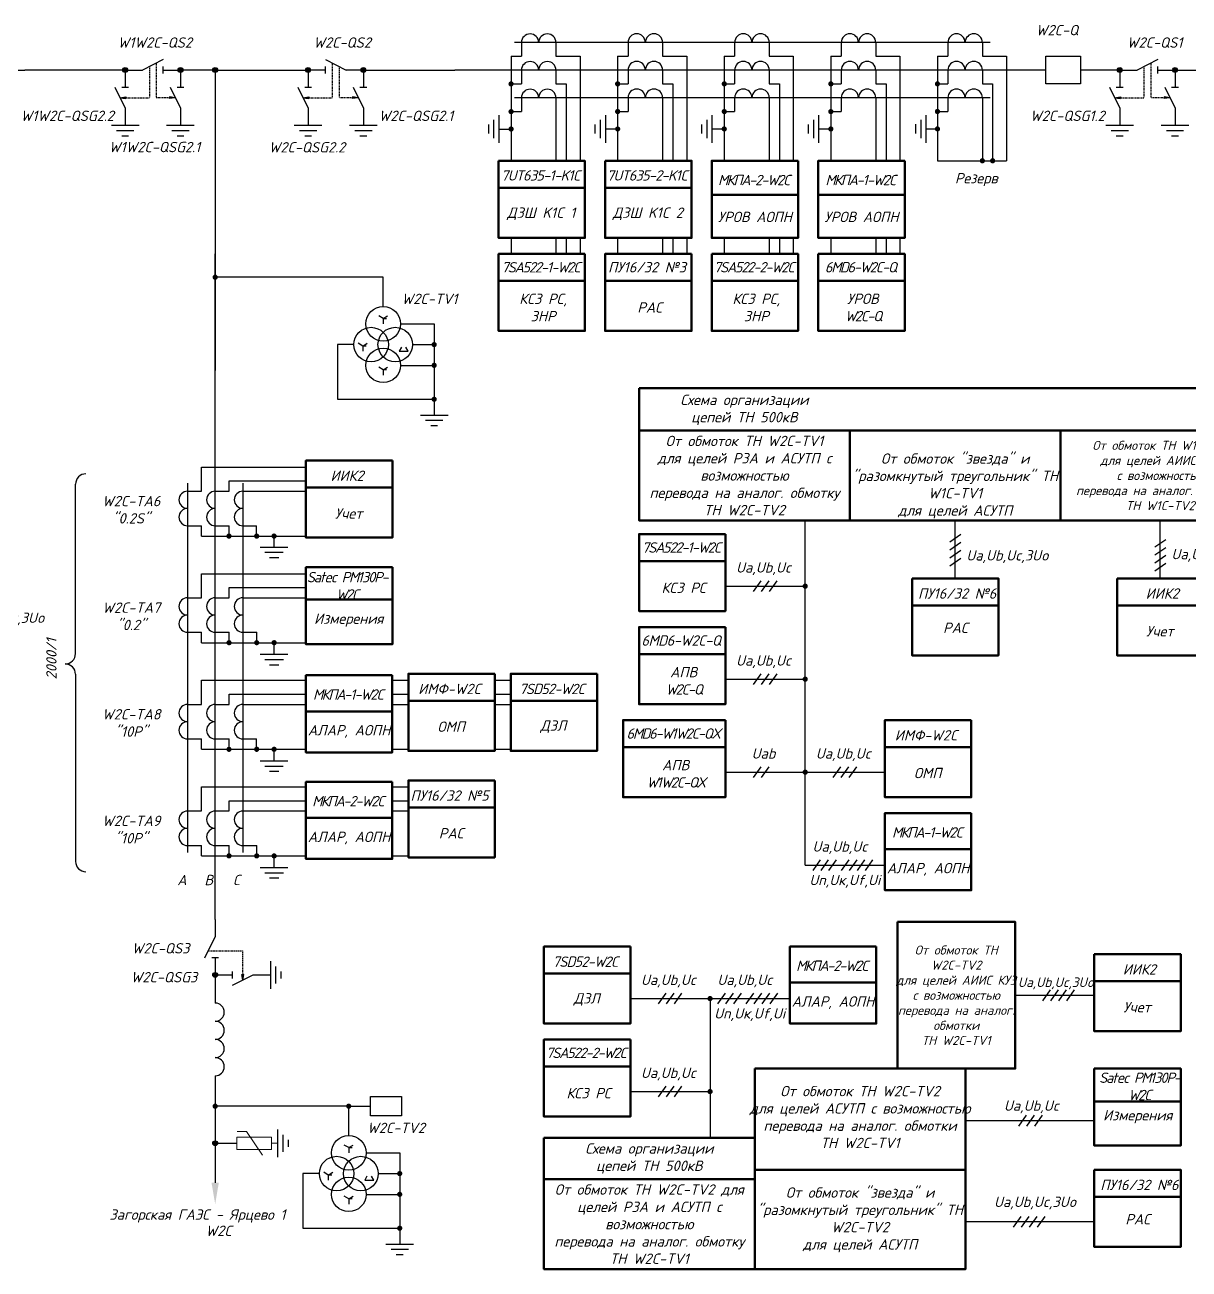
# Model space of a CAD drawing. Header units: millimetres. Extents: x -4534 to -456, y 3875 to 4716.
# Drawn here: x -4136.2 to -3917.2, y 4021 to 4255 of the extents above; entities that cross this region are included whole.
import ezdxf
from ezdxf.enums import TextEntityAlignment as Align

# ---------------------------------------------------------------- set-up
doc = ezdxf.new("R2010")
doc.units = ezdxf.units.MM
doc.linetypes.add('HIDDEN2', pattern=[0.1875, 0.125, -0.0625])
for name, color, linetype in [('Измерения АСУТП', 80, 'Continuous'), ('пусков-компл', 7, 'Continuous'), ('РАС АСУТП', 50, 'Continuous')]:
    doc.layers.add(name, color=color, linetype=linetype)
doc.styles.add('ГОСТ 3.0', font='isocpeur.ttf', dxfattribs={"oblique": 15, "height": 3})

# ---------------------------------------------------------------- blocks, each defined once
blk = doc.blocks.new('*U92')
for p, q in [((0, 0), (5, 0)), ((11, 3), (5, 0)), ((11, -1), (11, 1)), ((11, 0), (16, 0))]:
    blk.add_line(p, q)
blk = doc.blocks.new('Точка')
h = blk.add_hatch(color=256)
edge = h.paths.add_edge_path()
edge.add_arc((0, 0), 0.691, 0, 360)
blk.add_circle((0, 0), 0.691)
blk = doc.blocks.new('*U89')
for p, q in [((0, 0), (5, 0)), ((11, 3), (5, 0)), ((11, -1), (11, 1)), ((11, 0), (16, 0))]:
    blk.add_line(p, q)
blk = doc.blocks.new('*U22')
for p, q in [((0, 0), (5, 0)), ((11, 3), (5, 0)), ((11, -1), (11, 1)), ((11, 0), (16, 0))]:
    blk.add_line(p, q)
blk = doc.blocks.new('A$C7B770A78')
at = {"linetype": 'HIDDEN2'}
for p, q in [((0, 6.5), (0, 0)), ((1.3, 5.85), (1.3, 0))]:
    blk.add_line(p, q, dxfattribs=at)
at = {"xscale": -0.65, "yscale": 0.65, "zscale": 0.65}
blk.add_blockref('*U22', (5.85, 5.2), dxfattribs=at)
blk = doc.blocks.new('*U88')
for p, q in [((0, 0), (5, 0)), ((11, 3), (5, 0)), ((11, -1), (11, 1)), ((11, 0), (16, 0))]:
    blk.add_line(p, q)

msp = doc.modelspace()

# ---------------------------------------------------------------- hatches: boundary and pattern name
for points in [[(-4117.19, 4241.11), (-4117.19, 4241.28), (-4117.19, 4241.45), (-4118.27, 4241.28)], [(-4107.87, 4241.28), (-4108.95, 4241.45), (-4108.95, 4241.28), (-4108.95, 4241.11)], [(-4082.77, 4241.11), (-4082.77, 4241.28), (-4082.77, 4241.45), (-4083.86, 4241.28)], [(-4073.46, 4241.28), (-4074.54, 4241.45), (-4074.54, 4241.28), (-4074.54, 4241.11)], [(-3930.11, 4241.11), (-3930.11, 4241.28), (-3930.11, 4241.45), (-3931.2, 4241.28)], [(-3920.8, 4241.28), (-3921.88, 4241.45), (-3921.88, 4241.28), (-3921.88, 4241.11)], [(-4094.99, 4076.4), (-4095.16, 4076.4), (-4095.33, 4076.4), (-4095.16, 4075.31)]]:
    msp.add_hatch(color=0).paths.add_polyline_path(points)

# ---------------------------------------------------------------- linework, layer by layer
at = {"color": 0, "ltscale": 0.25}
for p, q in [((-3954.59, 4251.67), (-4044.07, 4251.67)), ((-4044.71, 4249.06), (-4042.76, 4249.06)), ((-4044.71, 4249.06), (-4044.71, 4229.4)), ((-4024.66, 4249.07), (-4022.71, 4249.07)), ((-4024.66, 4249.07), (-4024.66, 4229.41)), ((-4004.61, 4249.07), (-4002.66, 4249.07)), ((-4004.61, 4249.07), (-4004.61, 4229.41)), ((-3984.56, 4249.07), (-3982.61, 4249.07)), ((-3984.56, 4249.07), (-3984.56, 4229.41)), ((-3964.51, 4249.07), (-3962.56, 4249.07)), ((-3964.51, 4249.07), (-3964.51, 4229.41)), ((-4044.71, 4243.86), (-4042.76, 4243.86)), ((-4034.33, 4243.86), (-4034.33, 4229.4)), ((-4024.66, 4243.87), (-4022.71, 4243.87)), ((-4014.28, 4243.87), (-4014.28, 4229.41)), ((-4004.61, 4243.87), (-4002.66, 4243.87)), ((-3994.23, 4243.87), (-3994.23, 4229.41)), ((-3984.56, 4243.87), (-3982.61, 4243.87)), ((-3974.18, 4243.87), (-3974.18, 4229.41)), ((-3964.51, 4243.88), (-3962.56, 4243.88)), ((-3954.13, 4243.88), (-3954.13, 4229.41)), ((-3954.59, 4241.27), (-4044.07, 4241.27)), ((-4046.96, 4232.78), (-4046.96, 4237.98)), ((-4044.71, 4238.66), (-4042.76, 4238.66)), ((-4026.91, 4232.79), (-4026.91, 4237.99)), ((-4024.66, 4238.67), (-4022.71, 4238.67)), ((-4006.86, 4232.79), (-4006.86, 4237.99)), ((-4004.61, 4238.67), (-4002.66, 4238.67)), ((-3986.81, 4232.79), (-3986.81, 4237.99)), ((-3984.56, 4238.67), (-3982.61, 4238.67)), ((-3966.62, 4232.8), (-3966.62, 4238)), ((-3964.51, 4238.67), (-3962.56, 4238.67)), ((-4048.91, 4234.52), (-4048.91, 4236.25)), ((-4047.93, 4233.65), (-4047.93, 4237.12)), ((-4028.86, 4234.53), (-4028.86, 4236.26)), ((-4027.88, 4233.66), (-4027.88, 4237.13)), ((-4008.81, 4234.53), (-4008.81, 4236.26)), ((-4007.83, 4233.66), (-4007.83, 4237.13)), ((-3988.76, 4234.53), (-3988.76, 4236.26)), ((-3987.78, 4233.66), (-3987.78, 4237.13)), ((-3968.57, 4234.54), (-3968.57, 4236.27)), ((-3967.59, 4233.67), (-3967.59, 4237.14)), ((-4126.63, 4136.73), (-4126.63, 4168.59)), ((-4105.55, 4168.75), (-4105.55, 4099.31)), ((-4097.76, 4169.2), (-4083.3, 4169.2)), ((-4095.15, 4168.75), (-4095.15, 4099.31)), ((-4102.96, 4158.83), (-4102.96, 4160.78)), ((-4097.76, 4158.83), (-4097.76, 4160.78)), ((-4092.56, 4158.83), (-4092.56, 4160.78)), ((-3922.59, 4150.88), (-3922.59, 4161.76)), ((-4102.96, 4158.83), (-4083.3, 4158.83)), ((-3923.61, 4156.78), (-3921.57, 4158.21)), ((-4086.69, 4156.71), (-4091.89, 4156.71)), ((-3923.61, 4155.28), (-3921.57, 4156.71)), ((-4087.55, 4155.74), (-4091.02, 4155.74)), ((-4088.42, 4154.76), (-4090.15, 4154.76)), ((-3923.61, 4153.78), (-3921.57, 4155.21)), ((-3923.61, 4152.28), (-3921.57, 4153.71)), ((-4097.76, 4149.15), (-4083.29, 4149.15)), ((-4102.95, 4138.78), (-4102.95, 4140.73)), ((-4097.76, 4138.78), (-4097.76, 4140.73)), ((-4092.55, 4138.78), (-4092.55, 4140.73)), ((-4102.95, 4138.78), (-4083.29, 4138.78)), ((-4086.68, 4136.53), (-4091.88, 4136.53)), ((-4087.54, 4135.55), (-4091.01, 4135.55)), ((-4126.63, 4132.83), (-4126.63, 4097.65)), ((-4088.41, 4134.58), (-4090.14, 4134.58)), ((-4097.76, 4129.1), (-4083.3, 4129.1)), ((-4102.96, 4118.73), (-4102.96, 4120.68)), ((-4102.96, 4118.73), (-4083.3, 4118.73)), ((-4097.76, 4118.73), (-4097.76, 4120.68)), ((-4092.56, 4118.73), (-4092.56, 4120.68)), ((-4086.69, 4116.48), (-4091.89, 4116.48)), ((-4087.55, 4115.5), (-4091.02, 4115.5)), ((-4088.42, 4114.53), (-4090.15, 4114.53)), ((-4097.76, 4109.05), (-4083.29, 4109.05)), ((-4102.95, 4098.68), (-4102.95, 4100.63)), ((-4097.76, 4098.68), (-4097.76, 4100.63)), ((-4092.55, 4098.68), (-4092.55, 4100.63)), ((-4102.95, 4098.68), (-4083.29, 4098.68)), ((-4086.68, 4096.43), (-4091.88, 4096.43)), ((-4087.54, 4095.45), (-4091.01, 4095.45)), ((-4088.41, 4094.48), (-4090.14, 4094.48)), ((-3949.89, 4072.47), (-3935.01, 4072.47)), ((-3943.3, 4073.49), (-3944.74, 4071.45)), ((-3941.8, 4073.49), (-3943.24, 4071.45)), ((-3940.3, 4073.49), (-3941.74, 4071.45)), ((-3938.8, 4073.49), (-3940.24, 4071.45))]:
    msp.add_line(p, q, dxfattribs=at)
at = {"color": 0}
for p, q in [((-4042.76, 4251.66), (-4042.76, 4249.06)), ((-4036.26, 4251.66), (-4036.26, 4249.06)), ((-4022.71, 4251.67), (-4022.71, 4249.07)), ((-4016.21, 4251.67), (-4016.21, 4249.07)), ((-4002.66, 4251.67), (-4002.66, 4249.07)), ((-3996.16, 4251.67), (-3996.16, 4249.07)), ((-3982.61, 4251.67), (-3982.61, 4249.07)), ((-3976.11, 4251.67), (-3976.11, 4249.07)), ((-3962.56, 4251.67), (-3962.56, 4249.07)), ((-3956.06, 4251.67), (-3956.06, 4249.07)), ((-4036.26, 4249.06), (-4031.72, 4249.06)), ((-4031.72, 4249.06), (-4031.72, 4229.4)), ((-4016.21, 4249.07), (-4011.67, 4249.07)), ((-4011.67, 4249.07), (-4011.67, 4229.41)), ((-3996.16, 4249.07), (-3991.62, 4249.07)), ((-3991.62, 4249.07), (-3991.62, 4229.41)), ((-3976.11, 4249.07), (-3971.57, 4249.07)), ((-3971.57, 4249.07), (-3971.57, 4229.41)), ((-3956.06, 4249.07), (-3951.52, 4249.07)), ((-3951.52, 4249.07), (-3951.52, 4229.41)), ((-4245.67, 4246.48), (-4136.15, 4246.48)), ((-4117.29, 4246.48), (-4136.15, 4246.48)), ((-4117.29, 4246.48), (-4117.29, 4243.23)), ((-4106.89, 4246.48), (-4106.89, 4243.23)), ((-4100.36, 4246.48), (-4106.89, 4246.48)), ((-4100.36, 4246.48), (-4082.88, 4246.48)), ((-4100.36, 4246.48), (-4100.36, 4189.95)), ((-4082.88, 4246.48), (-4082.88, 4243.23)), ((-4072.48, 4246.48), (-4055.28, 4246.48)), ((-4072.48, 4246.48), (-4072.48, 4243.23)), ((-3944.11, 4246.48), (-4055.28, 4246.48)), ((-4042.76, 4246.46), (-4042.76, 4243.86)), ((-4036.26, 4246.46), (-4036.26, 4243.86)), ((-4022.71, 4246.47), (-4022.71, 4243.87)), ((-4016.21, 4246.47), (-4016.21, 4243.87)), ((-4002.66, 4246.47), (-4002.66, 4243.87)), ((-3996.16, 4246.47), (-3996.16, 4243.87)), ((-3982.61, 4246.47), (-3982.61, 4243.87)), ((-3976.11, 4246.47), (-3976.11, 4243.87)), ((-3962.56, 4246.48), (-3962.56, 4243.88)), ((-3956.06, 4246.48), (-3956.06, 4243.88)), ((-3930.22, 4246.48), (-3937.61, 4246.48)), ((-3930.22, 4246.48), (-3930.22, 4243.23)), ((-3919.82, 4246.48), (-3858.55, 4246.48)), ((-3919.82, 4246.48), (-3919.82, 4243.23)), ((-4119.24, 4243.23), (-4117.29, 4239.33)), ((-4117.94, 4243.23), (-4116.64, 4243.23)), ((-4108.84, 4243.23), (-4106.89, 4239.33)), ((-4107.54, 4243.23), (-4106.24, 4243.23)), ((-4084.83, 4243.23), (-4082.88, 4239.33)), ((-4083.53, 4243.23), (-4082.23, 4243.23)), ((-4074.43, 4243.23), (-4072.48, 4239.33)), ((-4073.13, 4243.23), (-4071.83, 4243.23)), ((-4036.26, 4243.86), (-4034.33, 4243.86)), ((-4016.21, 4243.87), (-4014.28, 4243.87)), ((-3996.16, 4243.87), (-3994.23, 4243.87)), ((-3976.11, 4243.87), (-3974.18, 4243.87)), ((-3956.06, 4243.88), (-3954.13, 4243.88)), ((-3932.17, 4243.23), (-3930.22, 4239.33)), ((-3930.87, 4243.23), (-3929.57, 4243.23)), ((-3921.77, 4243.23), (-3919.82, 4239.33)), ((-3920.47, 4243.23), (-3919.17, 4243.23)), ((-4118.27, 4241.28), (-4117.19, 4241.45)), ((-4118.27, 4241.28), (-4117.19, 4241.11)), ((-4117.19, 4241.45), (-4117.19, 4241.28)), ((-4117.19, 4241.11), (-4117.19, 4241.28)), ((-4107.87, 4241.28), (-4108.95, 4241.45)), ((-4108.95, 4241.45), (-4108.95, 4241.28)), ((-4107.87, 4241.28), (-4108.95, 4241.11)), ((-4108.95, 4241.11), (-4108.95, 4241.28)), ((-4083.86, 4241.28), (-4082.77, 4241.45)), ((-4083.86, 4241.28), (-4082.77, 4241.11)), ((-4082.77, 4241.45), (-4082.77, 4241.28)), ((-4082.77, 4241.11), (-4082.77, 4241.28)), ((-4073.46, 4241.28), (-4074.54, 4241.45)), ((-4074.54, 4241.45), (-4074.54, 4241.28)), ((-4073.46, 4241.28), (-4074.54, 4241.11)), ((-4074.54, 4241.11), (-4074.54, 4241.28)), ((-4042.76, 4241.26), (-4042.76, 4238.66)), ((-4036.26, 4241.26), (-4036.26, 4229.4)), ((-4022.71, 4241.27), (-4022.71, 4238.67)), ((-4016.21, 4241.27), (-4016.21, 4229.41)), ((-4002.66, 4241.27), (-4002.66, 4238.67)), ((-3996.16, 4241.27), (-3996.16, 4229.41)), ((-3982.61, 4241.27), (-3982.61, 4238.67)), ((-3976.11, 4241.27), (-3976.11, 4229.41)), ((-3962.56, 4241.27), (-3962.56, 4238.67)), ((-3956.06, 4241.27), (-3956.06, 4229.41)), ((-3931.2, 4241.28), (-3930.11, 4241.45)), ((-3931.2, 4241.28), (-3930.11, 4241.11)), ((-3930.11, 4241.45), (-3930.11, 4241.28)), ((-3930.11, 4241.11), (-3930.11, 4241.28)), ((-3920.8, 4241.28), (-3921.88, 4241.45)), ((-3921.88, 4241.45), (-3921.88, 4241.28)), ((-3920.8, 4241.28), (-3921.88, 4241.11)), ((-3921.88, 4241.11), (-3921.88, 4241.28)), ((-4117.29, 4239.33), (-4117.29, 4236.08)), ((-4106.89, 4239.33), (-4106.89, 4236.08)), ((-4082.88, 4239.33), (-4082.88, 4236.08)), ((-4072.48, 4239.33), (-4072.48, 4236.08)), ((-3930.22, 4239.33), (-3930.22, 4236.08)), ((-3919.82, 4239.33), (-3919.82, 4236.08)), ((-4046.96, 4235.38), (-4044.71, 4235.38)), ((-4026.91, 4235.39), (-4024.66, 4235.39)), ((-4006.86, 4235.39), (-4004.61, 4235.39)), ((-3986.81, 4235.39), (-3984.56, 4235.39)), ((-3966.62, 4235.4), (-3964.51, 4235.4)), ((-3964.51, 4229.41), (-3951.52, 4229.41)), ((-4044.71, 4214.9), (-4044.71, 4211.9)), ((-4036.26, 4214.9), (-4036.26, 4211.9)), ((-4034.33, 4214.9), (-4034.33, 4211.9)), ((-4031.72, 4214.9), (-4031.72, 4211.9)), ((-4024.66, 4214.91), (-4024.66, 4211.91)), ((-4016.21, 4214.91), (-4016.21, 4211.91)), ((-4014.28, 4214.91), (-4014.28, 4211.91)), ((-4011.67, 4214.91), (-4011.67, 4211.91)), ((-4004.61, 4214.91), (-4004.61, 4211.91)), ((-3996.16, 4214.91), (-3996.16, 4211.91)), ((-3994.23, 4214.91), (-3994.23, 4211.91)), ((-3991.62, 4214.91), (-3991.62, 4211.91)), ((-3984.56, 4214.91), (-3984.56, 4211.91)), ((-3976.11, 4214.91), (-3976.11, 4211.91)), ((-3974.18, 4214.91), (-3974.18, 4211.91)), ((-3971.57, 4214.91), (-3971.57, 4211.91)), ((-4100.36, 4086.69), (-4100.36, 4211.91)), ((-4068.76, 4207.52), (-4100.36, 4207.52)), ((-4068.76, 4201.99), (-4068.76, 4207.52)), ((-4068.76, 4199.72), (-4069.6, 4200.22)), ((-4068.76, 4199.72), (-4067.92, 4200.22)), ((-4068.76, 4199.72), (-4068.76, 4198.74)), ((-4068.76, 4199.72), (-4068.11, 4199.72)), ((-4065.51, 4198.74), (-4059.17, 4198.74)), ((-4059.17, 4198.74), (-4059.17, 4181.6)), ((-4074.29, 4194.84), (-4077.38, 4194.84)), ((-4077.38, 4194.84), (-4077.38, 4184.56)), ((-4072.6, 4194.57), (-4073.45, 4195.08)), ((-4072.6, 4194.57), (-4071.76, 4195.08)), ((-4072.6, 4194.57), (-4072.6, 4193.59)), ((-4071.95, 4194.57), (-4072.6, 4194.57)), ((-4065.34, 4194.33), (-4065.76, 4193.59)), ((-4065.76, 4193.59), (-4064.07, 4193.59)), ((-4064.07, 4193.59), (-4064.5, 4194.33)), ((-4063.24, 4194.84), (-4059.17, 4194.84)), ((-4068.76, 4190.11), (-4069.6, 4190.61)), ((-4068.76, 4190.11), (-4067.92, 4190.61)), ((-4068.76, 4190.11), (-4068.76, 4189.12)), ((-4068.11, 4190.11), (-4068.76, 4190.11)), ((-4065.51, 4190.94), (-4059.17, 4190.94)), ((-4077.38, 4184.56), (-4059.17, 4184.56)), ((-4102.96, 4167.28), (-4102.96, 4171.81)), ((-4102.96, 4171.81), (-4083.3, 4171.81)), ((-4097.76, 4167.28), (-4097.76, 4169.2)), ((-4105.56, 4167.28), (-4102.96, 4167.28)), ((-4100.36, 4167.28), (-4097.76, 4167.28)), ((-4095.16, 4167.28), (-4083.3, 4167.28)), ((-4105.56, 4160.78), (-4102.96, 4160.78)), ((-4100.36, 4160.78), (-4097.76, 4160.78)), ((-4095.16, 4160.78), (-4092.56, 4160.78)), ((-3989.39, 4096.93), (-3989.39, 4161.76)), ((-4089.29, 4156.71), (-4089.29, 4158.83)), ((-4102.95, 4147.23), (-4102.95, 4151.76)), ((-4102.95, 4151.76), (-4083.29, 4151.76)), ((-4097.76, 4147.23), (-4097.76, 4149.15)), ((-4004.39, 4149.41), (-3989.39, 4149.41)), ((-3999.1, 4148.39), (-3997.67, 4150.44)), ((-3997.6, 4148.39), (-3996.17, 4150.44)), ((-3996.1, 4148.39), (-3994.67, 4150.44)), ((-4105.55, 4147.23), (-4102.95, 4147.23)), ((-4100.36, 4147.23), (-4097.76, 4147.23)), ((-4095.15, 4147.23), (-4083.29, 4147.23)), ((-4105.55, 4140.73), (-4102.95, 4140.73)), ((-4100.36, 4140.73), (-4097.76, 4140.73)), ((-4095.15, 4140.73), (-4092.55, 4140.73)), ((-4089.28, 4136.53), (-4089.28, 4138.78)), ((-3999.1, 4130.89), (-3997.67, 4132.94)), ((-3997.6, 4130.89), (-3996.17, 4132.94)), ((-3996.1, 4130.89), (-3994.67, 4132.94)), ((-4102.96, 4127.18), (-4102.96, 4131.71)), ((-4102.96, 4131.71), (-4083.3, 4131.71)), ((-4067.05, 4131.71), (-4064.05, 4131.71)), ((-4047.78, 4131.71), (-4044.78, 4131.71)), ((-4004.39, 4131.92), (-3989.39, 4131.92)), ((-4097.76, 4127.18), (-4097.76, 4129.1)), ((-4067.05, 4129.1), (-4064.05, 4129.1)), ((-4047.78, 4129.1), (-4044.78, 4129.1)), ((-4105.56, 4127.18), (-4102.96, 4127.18)), ((-4100.36, 4127.18), (-4097.76, 4127.18)), ((-4095.16, 4127.18), (-4083.3, 4127.18)), ((-4067.05, 4127.18), (-4064.05, 4127.18)), ((-4047.78, 4127.18), (-4044.78, 4127.18)), ((-4105.56, 4120.68), (-4102.96, 4120.68)), ((-4100.36, 4120.68), (-4097.76, 4120.68)), ((-4095.16, 4120.68), (-4092.56, 4120.68)), ((-4089.29, 4116.48), (-4089.29, 4118.73)), ((-4067.05, 4118.73), (-4064.05, 4118.73)), ((-4047.78, 4118.73), (-4044.78, 4118.73)), ((-4004.39, 4114.43), (-3989.39, 4114.43)), ((-3999.1, 4113.4), (-3997.67, 4115.45)), ((-3997.6, 4113.4), (-3996.17, 4115.45)), ((-3989.39, 4114.43), (-3974.39, 4114.43)), ((-3984.1, 4113.4), (-3982.67, 4115.45)), ((-3982.6, 4113.4), (-3981.17, 4115.45)), ((-3981.1, 4113.4), (-3979.67, 4115.45)), ((-4102.95, 4107.13), (-4102.95, 4111.66)), ((-4102.95, 4111.66), (-4083.29, 4111.66)), ((-4067.05, 4111.66), (-4064.05, 4111.66)), ((-4097.76, 4107.13), (-4097.76, 4109.05)), ((-4067.05, 4109.05), (-4064.05, 4109.05)), ((-4105.55, 4107.13), (-4102.95, 4107.13)), ((-4100.36, 4107.13), (-4097.76, 4107.13)), ((-4095.15, 4107.13), (-4083.29, 4107.13)), ((-4067.05, 4107.13), (-4064.05, 4107.13)), ((-4105.55, 4100.63), (-4102.95, 4100.63)), ((-4100.36, 4100.63), (-4097.76, 4100.63)), ((-4095.15, 4100.63), (-4092.55, 4100.63)), ((-4089.28, 4096.43), (-4089.28, 4098.68)), ((-4067.05, 4098.68), (-4064.05, 4098.68)), ((-3987.91, 4095.91), (-3986.48, 4097.96)), ((-3986.41, 4095.91), (-3984.98, 4097.96)), ((-3984.91, 4095.91), (-3983.48, 4097.96)), ((-3982.57, 4095.91), (-3981.14, 4097.96)), ((-3981.07, 4095.91), (-3979.64, 4097.96)), ((-3979.57, 4095.91), (-3978.14, 4097.96)), ((-3978.07, 4095.91), (-3976.64, 4097.96)), ((-3989.39, 4096.93), (-3974.39, 4096.93)), ((-4097.11, 4075.64), (-4097.11, 4076.94)), ((-4095.16, 4075.31), (-4095.33, 4076.4)), ((-4095.33, 4076.4), (-4095.16, 4076.4)), ((-4095.16, 4075.31), (-4094.99, 4076.4)), ((-4094.99, 4076.4), (-4095.16, 4076.4)), ((-4100.36, 4076.29), (-4097.11, 4076.29)), ((-4100.36, 4076.29), (-4100.36, 4071)), ((-4097.11, 4074.34), (-4093.21, 4076.29)), ((-4093.21, 4076.29), (-4089.96, 4076.29)), ((-4022.27, 4071.85), (-4007.27, 4071.85)), ((-4016.99, 4070.83), (-4015.56, 4072.88)), ((-4015.49, 4070.83), (-4014.06, 4072.88)), ((-4013.99, 4070.83), (-4012.56, 4072.88)), ((-4007.27, 4071.85), (-4007.27, 4045.66)), ((-4007.27, 4071.85), (-3992.27, 4071.85)), ((-4005.8, 4070.83), (-4004.37, 4072.88)), ((-4004.3, 4070.83), (-4002.87, 4072.88)), ((-4002.8, 4070.83), (-4001.37, 4072.88)), ((-4000.46, 4070.83), (-3999.03, 4072.88)), ((-3998.96, 4070.83), (-3997.53, 4072.88)), ((-3997.46, 4070.83), (-3996.03, 4072.88)), ((-3995.96, 4070.83), (-3994.53, 4072.88)), ((-4100.36, 4057.32), (-4100.36, 4051.61)), ((-4016.99, 4053.34), (-4015.56, 4055.38)), ((-4015.49, 4053.34), (-4014.06, 4055.38)), ((-4013.99, 4053.34), (-4012.56, 4055.38)), ((-4022.27, 4054.36), (-4007.27, 4054.36)), ((-4075.24, 4051.61), (-4100.36, 4051.61)), ((-4100.36, 4051.61), (-4100.36, 4037.22)), ((-4075.24, 4046.08), (-4075.24, 4051.61)), ((-4075.24, 4051.61), (-4071.15, 4051.61)), ((-4100.36, 4044.63), (-4096.28, 4044.63)), ((-4075.24, 4043.81), (-4076.08, 4044.31)), ((-4075.24, 4043.81), (-4074.4, 4044.31)), ((-4075.24, 4043.81), (-4075.24, 4042.83)), ((-4075.24, 4043.81), (-4074.59, 4043.81)), ((-4071.99, 4042.83), (-4065.65, 4042.83)), ((-4065.65, 4042.83), (-4065.65, 4025.69)), ((-4080.77, 4038.93), (-4083.86, 4038.93)), ((-4083.86, 4038.93), (-4083.86, 4028.65)), ((-4079.08, 4038.66), (-4079.93, 4039.17)), ((-4079.08, 4038.66), (-4078.24, 4039.17)), ((-4069.72, 4038.93), (-4065.65, 4038.93)), ((-4079.08, 4038.66), (-4079.08, 4037.68)), ((-4078.43, 4038.66), (-4079.08, 4038.66)), ((-4071.82, 4038.42), (-4072.24, 4037.68)), ((-4072.24, 4037.68), (-4070.55, 4037.68)), ((-4070.55, 4037.68), (-4070.98, 4038.42)), ((-4075.24, 4034.2), (-4076.08, 4034.7)), ((-4075.24, 4034.2), (-4074.4, 4034.7)), ((-4075.24, 4034.2), (-4075.24, 4033.21)), ((-4074.59, 4034.2), (-4075.24, 4034.2)), ((-4071.99, 4035.03), (-4065.65, 4035.03)), ((-4083.86, 4028.65), (-4065.65, 4028.65))]:
    msp.add_line(p, q, dxfattribs=at)
at = {"color": 0, "linetype": 'HIDDEN2'}
for p, q in [((-4112.74, 4247.13), (-4112.74, 4241.28)), ((-4111.44, 4247.78), (-4111.44, 4241.28)), ((-3925.67, 4247.13), (-3925.67, 4241.28)), ((-3924.37, 4247.78), (-3924.37, 4241.28)), ((-4117.19, 4241.28), (-4112.74, 4241.28)), ((-4108.95, 4241.28), (-4111.44, 4241.28)), ((-4082.77, 4241.28), (-4078.33, 4241.28)), ((-4074.54, 4241.28), (-4077.03, 4241.28)), ((-3930.11, 4241.28), (-3925.67, 4241.28)), ((-3921.88, 4241.28), (-3924.37, 4241.28)), ((-4101.66, 4080.84), (-4095.16, 4080.84)), ((-4095.16, 4076.4), (-4095.16, 4080.84))]:
    msp.add_line(p, q, dxfattribs=at)
at = {"color": 0, "lineweight": 25, "ltscale": 0.25}
for p, q in [((-4119.89, 4236.08), (-4114.69, 4236.08)), ((-4109.49, 4236.08), (-4104.29, 4236.08)), ((-4085.48, 4236.08), (-4080.28, 4236.08)), ((-4075.08, 4236.08), (-4069.88, 4236.08)), ((-3932.82, 4236.08), (-3927.62, 4236.08)), ((-3922.42, 4236.08), (-3917.22, 4236.08)), ((-4118.92, 4235.11), (-4115.67, 4235.11)), ((-4117.94, 4234.13), (-4116.64, 4234.13)), ((-4108.52, 4235.11), (-4105.27, 4235.11)), ((-4107.54, 4234.13), (-4106.24, 4234.13)), ((-4084.51, 4235.11), (-4081.26, 4235.11)), ((-4083.53, 4234.13), (-4082.23, 4234.13)), ((-4074.11, 4235.11), (-4070.86, 4235.11)), ((-4073.13, 4234.13), (-4071.83, 4234.13)), ((-3931.85, 4235.11), (-3928.6, 4235.11)), ((-3930.87, 4234.13), (-3929.57, 4234.13)), ((-3921.45, 4235.11), (-3918.2, 4235.11)), ((-3920.47, 4234.13), (-3919.17, 4234.13)), ((-4061.77, 4181.6), (-4056.57, 4181.6)), ((-4060.8, 4180.62), (-4057.55, 4180.62)), ((-4059.82, 4179.65), (-4058.52, 4179.65)), ((-4089.96, 4078.89), (-4089.96, 4073.69)), ((-4088.99, 4077.91), (-4088.99, 4074.66)), ((-4088.01, 4076.94), (-4088.01, 4075.64)), ((-4088.61, 4047.23), (-4088.61, 4042.03)), ((-4087.64, 4046.25), (-4087.64, 4043)), ((-4086.66, 4045.28), (-4086.66, 4043.98)), ((-4068.25, 4025.69), (-4063.05, 4025.69)), ((-4067.28, 4024.71), (-4064.03, 4024.71)), ((-4066.3, 4023.74), (-4065, 4023.74))]:
    msp.add_line(p, q, dxfattribs=at)
at = {"color": 0, "lineweight": 18}
for p, q in [((-4094.48, 4046.83), (-4096.25, 4046.83)), ((-4094.48, 4046.83), (-4096.25, 4046.83)), ((-4091.45, 4042.37), (-4094.48, 4046.83)), ((-4089.79, 4045.77), (-4096.28, 4045.77)), ((-4096.28, 4043.49), (-4096.28, 4045.77)), ((-4089.79, 4043.49), (-4089.79, 4045.77)), ((-4089.79, 4044.63), (-4088.61, 4044.63)), ((-4089.79, 4043.49), (-4096.28, 4043.49))]:
    msp.add_line(p, q, dxfattribs=at)
at = {"color": 0, "lineweight": 50}
msp.add_line((-4038.52, 4037.88), (-3998.88, 4037.88), dxfattribs=at)
at = {"color": 0}
for points in [[(-3937.61, 4243.88), (-3944.11, 4243.88), (-3944.11, 4249.08), (-3937.61, 4249.08)], [(-4071.15, 4053.45), (-4065.31, 4053.45), (-4065.31, 4049.78), (-4071.15, 4049.78)]]:
    msp.add_lwpolyline(points, close=True, dxfattribs=at)
at = {"color": 0, "ltscale": 0.25, "const_width": 0.487}
for points in [[(-4044.71, 4244.11, -1), (-4044.71, 4243.62, -1)], [(-4024.66, 4244.12, -1), (-4024.66, 4243.63, -1)], [(-4004.61, 4244.12, -1), (-4004.61, 4243.63, -1)], [(-3984.56, 4244.12, -1), (-3984.56, 4243.63, -1)], [(-3964.51, 4244.12, -1), (-3964.51, 4243.64, -1)], [(-4044.71, 4238.9, -1), (-4044.71, 4238.41, -1)], [(-4024.66, 4238.91, -1), (-4024.66, 4238.42, -1)], [(-4004.61, 4238.91, -1), (-4004.61, 4238.42, -1)], [(-3984.56, 4238.91, -1), (-3984.56, 4238.42, -1)], [(-3964.51, 4238.92, -1), (-3964.51, 4238.43, -1)], [(-4044.71, 4235.63, -1), (-4044.71, 4235.14, -1)], [(-4024.66, 4235.64, -1), (-4024.66, 4235.15, -1)], [(-4004.61, 4235.64, -1), (-4004.61, 4235.15, -1)], [(-3984.56, 4235.64, -1), (-3984.56, 4235.15, -1)], [(-3964.51, 4235.65, -1), (-3964.51, 4235.16, -1)], [(-3956.06, 4229.66, -1), (-3956.06, 4229.17, -1)], [(-3954.13, 4229.66, -1), (-3954.13, 4229.17, -1)], [(-4100.61, 4207.52, -1), (-4100.12, 4207.52, -1)], [(-4059.42, 4194.84, -1), (-4058.93, 4194.84, -1)], [(-4059.42, 4190.94, -1), (-4058.93, 4190.94, -1)], [(-4059.42, 4184.56, -1), (-4058.93, 4184.56, -1)], [(-4098.01, 4158.83, -1), (-4097.52, 4158.83, -1)], [(-4092.8, 4158.83, -1), (-4092.31, 4158.83, -1)], [(-4089.53, 4158.83, -1), (-4089.04, 4158.83, -1)], [(-3989.63, 4149.41, -1), (-3989.14, 4149.41, -1)], [(-4098, 4138.78, -1), (-4097.51, 4138.78, -1)], [(-4092.79, 4138.78, -1), (-4092.31, 4138.78, -1)], [(-4089.52, 4138.78, -1), (-4089.03, 4138.78, -1)], [(-3989.63, 4131.92, -1), (-3989.14, 4131.92, -1)], [(-4098.01, 4118.73, -1), (-4097.52, 4118.73, -1)], [(-4092.8, 4118.73, -1), (-4092.31, 4118.73, -1)], [(-4089.53, 4118.73, -1), (-4089.04, 4118.73, -1)], [(-3989.63, 4114.43, -1), (-3989.14, 4114.43, -1)], [(-4098, 4098.68, -1), (-4097.51, 4098.68, -1)], [(-4092.79, 4098.68, -1), (-4092.31, 4098.68, -1)], [(-4089.52, 4098.68, -1), (-4089.03, 4098.68, -1)], [(-4007.52, 4071.85, -1), (-4007.03, 4071.85, -1)], [(-4007.52, 4054.36, -1), (-4007.03, 4054.36, -1)], [(-4100.61, 4051.61, -1), (-4100.12, 4051.61, -1)], [(-4075.48, 4051.61, -1), (-4075, 4051.61, -1)], [(-4065.9, 4038.93, -1), (-4065.41, 4038.93, -1)], [(-4065.9, 4035.03, -1), (-4065.41, 4035.03, -1)], [(-4065.9, 4028.65, -1), (-4065.41, 4028.65, -1)]]:
    msp.add_lwpolyline(points, format="xyb", close=True, dxfattribs=at)
at = {"color": 0, "lineweight": 50, "ltscale": 0.25}
for points in [[(-4047.07, 4229.4), (-4030.82, 4229.4), (-4030.82, 4224.32), (-4047.07, 4224.32)], [(-4027.02, 4229.41), (-4010.77, 4229.41), (-4010.77, 4224.32), (-4027.02, 4224.32)], [(-3990.72, 4229.41), (-4006.97, 4229.41), (-4006.97, 4223), (-3990.72, 4223)], [(-3970.67, 4229.41), (-3986.92, 4229.41), (-3986.92, 4223), (-3970.67, 4223)], [(-4047.07, 4224.32), (-4030.82, 4224.32), (-4030.82, 4214.9), (-4047.07, 4214.9)], [(-4027.02, 4224.32), (-4010.77, 4224.32), (-4010.77, 4214.91), (-4027.02, 4214.91)], [(-3990.72, 4223), (-4006.97, 4223), (-4006.97, 4214.91), (-3990.72, 4214.91)], [(-3970.67, 4223), (-3986.92, 4223), (-3986.92, 4214.91), (-3970.67, 4214.91)], [(-4030.82, 4211.9), (-4047.07, 4211.9), (-4047.07, 4206.82), (-4030.82, 4206.82)], [(-4006.97, 4211.91), (-3990.72, 4211.91), (-3990.72, 4206.83), (-4006.97, 4206.83)], [(-3986.92, 4211.91), (-3970.67, 4211.91), (-3970.67, 4206.83), (-3986.92, 4206.83)], [(-4030.82, 4206.82), (-4047.07, 4206.82), (-4047.07, 4197.41), (-4030.82, 4197.41)], [(-4006.97, 4206.83), (-3990.72, 4206.83), (-3990.72, 4197.42), (-4006.97, 4197.42)], [(-3986.92, 4206.83), (-3970.67, 4206.83), (-3970.67, 4197.42), (-3986.92, 4197.42)], [(-3941.35, 4178.67), (-3903.83, 4178.67), (-3903.83, 4161.76), (-3941.35, 4161.76)], [(-4067.04, 4173.03), (-4083.29, 4173.03), (-4083.29, 4167.95), (-4067.04, 4167.95)], [(-4067.04, 4167.95), (-4083.29, 4167.95), (-4083.29, 4158.54), (-4067.04, 4158.54)], [(-4004.39, 4159.2), (-4020.64, 4159.2), (-4020.64, 4154.12), (-4004.39, 4154.12)], [(-4004.39, 4154.12), (-4020.64, 4154.12), (-4020.64, 4144.71), (-4004.39, 4144.71)], [(-3930.71, 4150.88), (-3914.46, 4150.88), (-3914.46, 4145.79), (-3930.71, 4145.79)], [(-3930.71, 4145.79), (-3914.46, 4145.79), (-3914.46, 4136.38), (-3930.71, 4136.38)], [(-4004.39, 4141.71), (-4020.64, 4141.71), (-4020.64, 4136.62), (-4004.39, 4136.62)], [(-4004.39, 4136.62), (-4020.64, 4136.62), (-4020.64, 4127.21), (-4004.39, 4127.21)], [(-4067.05, 4132.65), (-4083.3, 4132.65), (-4083.3, 4125.86), (-4067.05, 4125.86)], [(-4047.78, 4132.93), (-4064.03, 4132.93), (-4064.03, 4127.85), (-4047.78, 4127.85)], [(-4028.53, 4132.93), (-4044.78, 4132.93), (-4044.78, 4127.85), (-4028.53, 4127.85)], [(-4047.78, 4127.85), (-4064.03, 4127.85), (-4064.03, 4118.44), (-4047.78, 4118.44)], [(-4028.53, 4127.85), (-4044.78, 4127.85), (-4044.78, 4118.44), (-4028.53, 4118.44)], [(-4067.05, 4125.86), (-4083.3, 4125.86), (-4083.3, 4118.15), (-4067.05, 4118.15)], [(-4004.39, 4124.21), (-4023.64, 4124.21), (-4023.64, 4119.13), (-4004.39, 4119.13)], [(-3958.14, 4124.21), (-3974.39, 4124.21), (-3974.39, 4119.13), (-3958.14, 4119.13)], [(-4004.39, 4119.13), (-4023.64, 4119.13), (-4023.64, 4109.72), (-4004.39, 4109.72)], [(-3958.14, 4119.13), (-3974.39, 4119.13), (-3974.39, 4109.72), (-3958.14, 4109.72)], [(-4067.05, 4112.6), (-4083.3, 4112.6), (-4083.3, 4105.81), (-4067.05, 4105.81)], [(-3958.14, 4106.72), (-3974.39, 4106.72), (-3974.39, 4099.93), (-3958.14, 4099.93)], [(-4067.05, 4105.81), (-4083.3, 4105.81), (-4083.3, 4098.1), (-4067.05, 4098.1)], [(-3958.14, 4099.93), (-3974.39, 4099.93), (-3974.39, 4092.23), (-3958.14, 4092.23)], [(-3972.05, 4086.25), (-3949.89, 4086.25), (-3949.89, 4058.69), (-3972.05, 4058.69)], [(-4022.27, 4081.64), (-4038.52, 4081.64), (-4038.52, 4076.56), (-4022.27, 4076.56)], [(-3976.02, 4081.64), (-3992.27, 4081.64), (-3992.27, 4074.86), (-3976.02, 4074.86)], [(-3935.01, 4080.19), (-3918.76, 4080.19), (-3918.76, 4075.11), (-3935.01, 4075.11)], [(-4022.27, 4076.56), (-4038.52, 4076.56), (-4038.52, 4067.15), (-4022.27, 4067.15)], [(-3976.02, 4074.86), (-3992.27, 4074.86), (-3992.27, 4067.15), (-3976.02, 4067.15)], [(-3935.01, 4075.11), (-3918.76, 4075.11), (-3918.76, 4065.7), (-3935.01, 4065.7)], [(-4022.27, 4064.15), (-4038.52, 4064.15), (-4038.52, 4059.07), (-4022.27, 4059.07)], [(-4022.27, 4059.07), (-4038.52, 4059.07), (-4038.52, 4049.66), (-4022.27, 4049.66)]]:
    msp.add_lwpolyline(points, close=True, dxfattribs=at)
at = {"color": 0, "lineweight": 50}
for points in [[(-4020.64, 4186.63), (-3903.83, 4186.63), (-3903.83, 4178.67), (-4020.64, 4178.67)], [(-4020.64, 4178.67), (-3980.99, 4178.67), (-3980.99, 4161.76), (-4020.64, 4161.76)], [(-4038.52, 4045.66), (-3998.88, 4045.66), (-3998.88, 4020.97), (-4038.52, 4020.97)]]:
    msp.add_lwpolyline(points, close=True, dxfattribs=at)
at = {"color": 0}
for centre in [(-4068.76, 4198.74), (-4071.04, 4194.84), (-4066.49, 4194.84), (-4068.76, 4190.94), (-4075.24, 4042.83), (-4077.52, 4038.93), (-4072.97, 4038.93), (-4075.24, 4035.03)]:
    msp.add_circle(centre, 3.25, dxfattribs=at)
for centre, start, end in [((-4041.13, 4251.66), 0, 180), ((-4037.88, 4251.66), 0, 180), ((-4021.08, 4251.67), 0, 180), ((-4017.83, 4251.67), 0, 180), ((-4001.03, 4251.67), 0, 180), ((-3997.78, 4251.67), 0, 180), ((-3980.98, 4251.67), 0, 180), ((-3977.73, 4251.67), 0, 180), ((-3960.93, 4251.67), 0, 180), ((-3957.68, 4251.67), 0, 180), ((-4041.13, 4246.46), 0, 180), ((-4037.88, 4246.46), 0, 180), ((-4021.08, 4246.47), 0, 180), ((-4017.83, 4246.47), 0, 180), ((-4001.03, 4246.47), 0, 180), ((-3997.78, 4246.47), 0, 180), ((-3980.98, 4246.47), 0, 180), ((-3977.73, 4246.47), 0, 180), ((-3960.93, 4246.48), 0, 180), ((-3957.68, 4246.48), 0, 180), ((-4041.13, 4241.26), 0, 180), ((-4037.88, 4241.26), 0, 180), ((-4021.08, 4241.27), 0, 180), ((-4017.83, 4241.27), 0, 180), ((-4001.03, 4241.27), 0, 180), ((-3997.78, 4241.27), 0, 180), ((-3980.98, 4241.27), 0, 180), ((-3977.73, 4241.27), 0, 180), ((-3960.93, 4241.27), 0, 180), ((-3957.68, 4241.27), 0, 180), ((-4105.56, 4165.65), 90, 270), ((-4100.36, 4165.65), 90, 270), ((-4095.16, 4165.65), 90, 270), ((-4105.56, 4162.4), 90, 270), ((-4100.36, 4162.4), 90, 270), ((-4095.16, 4162.4), 90, 270), ((-4105.55, 4145.6), 90, 270), ((-4100.36, 4145.6), 90, 270), ((-4095.15, 4145.6), 90, 270), ((-4105.55, 4142.35), 90, 270), ((-4100.36, 4142.35), 90, 270), ((-4095.15, 4142.35), 90, 270), ((-4105.56, 4125.55), 90, 270), ((-4100.36, 4125.55), 90, 270), ((-4095.16, 4125.55), 90, 270), ((-4105.56, 4122.3), 90, 270), ((-4100.36, 4122.3), 90, 270), ((-4095.16, 4122.3), 90, 270), ((-4105.55, 4105.5), 90, 270), ((-4100.36, 4105.5), 90, 270), ((-4095.15, 4105.5), 90, 270), ((-4105.55, 4102.25), 90, 270), ((-4100.36, 4102.25), 90, 270), ((-4095.15, 4102.25), 90, 270)]:
    msp.add_arc(centre, 1.62, start, end, dxfattribs=at)
at = {"color": 0, "ltscale": 0.25}
for centre, start, end in [((-4124.68, 4168.59), 90, 180), ((-4128.58, 4136.73), 270, 0), ((-4128.58, 4132.83), 0, 90), ((-4124.68, 4097.65), 180, 270)]:
    msp.add_arc(centre, 1.95, start, end, dxfattribs=at)
at = {"color": 0, "lineweight": 25}
msp.add_solid([(-4100.36, 4033.18), (-4101.05, 4037.22), (-4099.68, 4037.22)], dxfattribs=at)
at = {"layer": 'Измерения АСУТП', "color": 0}
for p, q in [((-3959.23, 4048.9), (-3935.01, 4048.9)), ((-3949.19, 4047.88), (-3947.75, 4049.93)), ((-3947.69, 4047.88), (-3946.25, 4049.93)), ((-3946.19, 4047.88), (-3944.75, 4049.93))]:
    msp.add_line(p, q, dxfattribs=at)
at = {"layer": 'Измерения АСУТП', "color": 0, "lineweight": 50, "ltscale": 0.25}
for points in [[(-4067.04, 4152.98), (-4083.29, 4152.98), (-4083.29, 4146.9), (-4067.04, 4146.9)], [(-4067.04, 4146.9), (-4083.29, 4146.9), (-4083.29, 4138.49), (-4067.04, 4138.49)], [(-3935.01, 4058.69), (-3918.76, 4058.69), (-3918.76, 4052.52), (-3935.01, 4052.52)], [(-3935.01, 4052.52), (-3918.76, 4052.52), (-3918.76, 4044.2), (-3935.01, 4044.2)]]:
    msp.add_lwpolyline(points, close=True, dxfattribs=at)
at = {"layer": 'Измерения АСУТП', "color": 0, "lineweight": 50}
msp.add_lwpolyline([(-3998.88, 4058.69), (-3959.23, 4058.69), (-3959.23, 4039.65), (-3998.88, 4039.65)], close=True, dxfattribs=at)
at = {"layer": 'пусков-компл', "color": 0}
for centre, start, end in [((-4100.36, 4069.29), 0, 90), ((-4100.36, 4069.29), 270, 0), ((-4100.36, 4065.87), 0, 90), ((-4100.36, 4065.87), 270, 0), ((-4100.36, 4062.45), 0, 90), ((-4100.36, 4062.45), 270, 0), ((-4100.36, 4059.03), 0, 90), ((-4100.36, 4059.03), 270, 0)]:
    msp.add_arc(centre, 1.71, start, end, dxfattribs=at)
at = {"layer": 'РАС АСУТП', "color": 0}
for p, q in [((-3961.17, 4150.88), (-3961.17, 4161.76)), ((-3962.19, 4157.74), (-3960.14, 4159.18)), ((-3962.19, 4156.24), (-3960.14, 4157.68)), ((-3962.19, 4154.74), (-3960.14, 4156.18)), ((-3962.19, 4153.24), (-3960.14, 4154.68)), ((-3935.01, 4029.86), (-3959.01, 4029.86)), ((-3948.83, 4030.88), (-3950.26, 4028.84)), ((-3947.33, 4030.88), (-3948.76, 4028.84)), ((-3945.83, 4030.88), (-3947.26, 4028.84)), ((-3944.33, 4030.88), (-3945.76, 4028.84))]:
    msp.add_line(p, q, dxfattribs=at)
at = {"layer": 'РАС АСУТП', "color": 0, "lineweight": 50, "ltscale": 0.25}
for points in [[(-4010.77, 4211.91), (-4027.02, 4211.91), (-4027.02, 4206.83), (-4010.77, 4206.83)], [(-4010.77, 4206.83), (-4027.02, 4206.83), (-4027.02, 4197.42), (-4010.77, 4197.42)], [(-3969.29, 4150.88), (-3953.04, 4150.88), (-3953.04, 4145.79), (-3969.29, 4145.79)], [(-3969.29, 4145.79), (-3953.04, 4145.79), (-3953.04, 4136.38), (-3969.29, 4136.38)], [(-4047.77, 4112.88), (-4064.02, 4112.88), (-4064.02, 4107.8), (-4047.77, 4107.8)], [(-4047.77, 4107.8), (-4064.02, 4107.8), (-4064.02, 4098.39), (-4047.77, 4098.39)], [(-3935.01, 4039.65), (-3918.76, 4039.65), (-3918.76, 4034.57), (-3935.01, 4034.57)], [(-3935.01, 4034.57), (-3918.76, 4034.57), (-3918.76, 4025.15), (-3935.01, 4025.15)]]:
    msp.add_lwpolyline(points, close=True, dxfattribs=at)
at = {"layer": 'РАС АСУТП', "color": 0, "lineweight": 50}
for points in [[(-3980.99, 4178.67), (-3941.35, 4178.67), (-3941.35, 4161.76), (-3980.99, 4161.76)], [(-3998.88, 4039.65), (-3959.23, 4039.65), (-3959.23, 4020.97), (-3998.88, 4020.97)]]:
    msp.add_lwpolyline(points, close=True, dxfattribs=at)

# ---------------------------------------------------------------- block references
at = {"color": 0, "xscale": 0.65, "yscale": 0.65, "zscale": 0.65}
for name, p in [('*U92', (-4117.29, 4246.48)), ('*U89', (-3930.22, 4246.48)), ('Точка', (-4100.36, 4076.29))]:
    msp.add_blockref(name, p, dxfattribs=at)
at = {"color": 0}
msp.add_blockref('A$C7B770A78', (-4078.33, 4241.28), dxfattribs=at)
at = {"color": 0, "yscale": 0.65, "zscale": 0.65}
for name, p, xscale, rotation in [('Точка', (-4117.29, 4246.48), 0.65, 270), ('Точка', (-4106.89, 4246.48), 0.65, 270), ('Точка', (-4100.36, 4246.48), 0.65, 270), ('Точка', (-4082.88, 4246.48), 0.65, 270), ('Точка', (-4072.48, 4246.48), 0.65, 270), ('Точка', (-3930.22, 4246.48), 0.65, 270), ('Точка', (-3919.82, 4246.48), 0.65, 270), ('*U88', (-4100.36, 4086.69), -0.65, 90), ('Точка', (-4100.36, 4044.63), 0.65, 180)]:
    msp.add_blockref(name, p, dxfattribs=dict(at, xscale=xscale, rotation=rotation))

# ---------------------------------------------------------------- texts
at = {"color": 0, "lineweight": 18, "style": 'ГОСТ 3.0', "oblique": 15}
for s, p in [('W2C-TV1', (-4065.29, 4202.46)), ('W2C-TV2', (-4071.77, 4046.55)), ('Загорская ГАЭС - Ярцево 1', (-4120.25, 4030.25)), ('W2C', (-4102.16, 4027.2))]:
    msp.add_text(s, height=1.95, dxfattribs=at).set_placement(p)
at = {"color": 0, "lineweight": 50, "ltscale": 0.25, "style": 'ГОСТ 3.0', "oblique": 15}
for height, p in [(1.95, (-3920.51, 4154.47)), (1.95, (-4147.95, 4142.5)), (1.8, (-3949.39, 4074.02))]:
    msp.add_text('Ua,Ub,Uc,3Uo', height=height, dxfattribs=at).set_placement(p)
at = {"color": 0, "ltscale": 2, "style": 'ГОСТ 3.0', "oblique": 15}
for s, p in [('Ua,Ub,Uc', (-3997.22, 4151.96)), ('Ua,Ub,Uc', (-3997.22, 4134.46)), ('Uab', (-3997.22, 4116.97)), ('Ua,Ub,Uc', (-3982.22, 4116.97)), ('Ua,Ub,Uc', (-3982.85, 4099.48)), ('Un,Uк,Uf,Ui', (-3981.94, 4093.17)), ('Ua,Ub,Uc', (-4015.11, 4074.4)), ('Ua,Ub,Uc', (-4000.74, 4074.4)), ('Un,Uк,Uf,Ui', (-3999.83, 4068.09)), ('Ua,Ub,Uc', (-4015.11, 4056.91))]:
    msp.add_text(s, height=1.95, dxfattribs=at).set_placement(p, align=Align.CENTER)
at = {"color": 0, "style": 'ГОСТ 3.0', "oblique": 15}
msp.add_text('2000/1', height=1.95, rotation=90, dxfattribs=at).set_placement((-4131.17, 4135.73), align=Align.MIDDLE_CENTER)
for s, p in [('A', (-4106.62, 4094.15)), ('B', (-4101.56, 4094.15)), ('C', (-4096.36, 4094.15))]:
    msp.add_text(s, height=1.95, dxfattribs=at).set_placement(p, align=Align.MIDDLE_CENTER)
at = {"color": 0, "lineweight": 18, "char_height": 1.95, "width": 7.2421, "style": 'ГОСТ 3.0'}
for s, insert, attachment_point in [('W2C-Q', (-3938.05, 4254.96), 3), ('W1W2C-QS2', (-4118.7, 4252.62), 1), ('W2C-QS2', (-4071.08, 4252.62), 3), ('W2C-QS1', (-3918.42, 4252.62), 3), ('W1W2C-QSG2.2', (-4136.95, 4238.84), 1), ('W2C-QSG2.1', (-4055.58, 4238.84), 3), ('W2C-QSG1.2', (-3933.06, 4238.84), 3), ('W1W2C-QSG2.1', (-4120.34, 4232.97), 1), ('W2C-QSG2.2', (-4075.91, 4232.92), 3), ('Резерв', (-3961.22, 4227.11), 1), ('W2C-QS3', (-4116.05, 4082.28), 1), ('W2C-QSG3', (-4116.24, 4076.85), 1)]:
    msp.add_mtext(s, dxfattribs=dict(at, insert=insert, attachment_point=attachment_point))
at = {"color": 0, "lineweight": 30, "char_height": 1.95, "attachment_point": 5, "style": 'ГОСТ 3.0'}
for s, insert in [('{\\T0.9;7UT635-1-K1C}', (-4039.2, 4226.66)), ('{\\T0.9;7UT635-2-K1C}', (-4019.16, 4226.66)), ('{\\T0.85;МКПА-2-W2C}', (-3999.08, 4225.79)), ('{\\T0.85;МКПА-1-W2C}', (-3979.03, 4225.79)), ('{\\T0.85;7SA522-1-W2C}', (-4039.18, 4209.38)), ('{\\T0.85;7SA522-2-W2C}', (-3999.08, 4209.39)), ('{\\T0.85;6MD6-W2C-Q}', (-3979.03, 4209.39)), ('{\\T0.85;7SA522-1-W2C}', (-4012.75, 4156.68)), ('{\\T0.95;6MD6-W2C-Q}', (-4012.75, 4139.19)), ('ИМФ-W2C', (-4056.29, 4130.08)), ('{\\T0.9;7SD52-W2C}', (-4037.07, 4130.08)), ('{\\T0.85;МКПА-1-W2C}', (-4075.41, 4129.03)), ('АЛАР, АОПН ', (-4075.17, 4122.09)), ('{\\T0.85;6MD6-W1W2C-QX}', (-4014.25, 4121.69)), ('ИМФ-W2C', (-3966.65, 4121.36)), ('{\\T0.85;МКПА-2-W2C}', (-4075.41, 4108.98)), ('АЛАР, АОПН ', (-4075.17, 4102.04)), ('{\\T0.85;МКПА-1-W2C}', (-3966.5, 4103.1)), ('{\\T0.9;7SD52-W2C}', (-4030.79, 4078.79)), ('{\\T0.85;МКПА-2-W2C}', (-3984.39, 4078.02)), ('{\\T0.85;7SA522-2-W2C}', (-4030.64, 4061.63))]:
    msp.add_mtext(s, dxfattribs=dict(at, insert=insert))
at = {"color": 0, "char_height": 1.95, "attachment_point": 5, "style": 'ГОСТ 3.0'}
for s, insert in [('{\\C0;ДЗШ K1C 1}', (-4039.03, 4219.45)), ('{\\C0;ДЗШ K1C 2}', (-4018.98, 4219.45)), ('УРОВ АОПН', (-3998.84, 4218.85)), ('УРОВ АОПН', (-3978.79, 4218.85)), ('{\\C0;КСЗ РС, \\PЗНР}', (-4038.68, 4201.82)), ('{\\C0;КСЗ РС, \\PЗНР}', (-3998.58, 4201.83)), ('{\\C0;УРОВ\\P\\T0.85;\\C256;W2C-Q}', (-3978.53, 4201.83)), ('{\\C0;КСЗ РС}', (-4012.25, 4149.11)), ('{\\C0;АПВ\\P\\T0.85;\\C256;W2C-Q}', (-4012.25, 4131.62)), ('ОМП', (-4055.98, 4122.98)), ('ДЗЛ', (-4036.76, 4122.98)), ('{\\C0;АПВ\\P\\T0.85;\\C256;W1W2C-QX}', (-4013.75, 4114.13)), ('ОМП', (-3966.34, 4114.26)), ('АЛАР, АОПН ', (-3966.26, 4096.16)), ('ДЗЛ', (-4030.48, 4071.69)), ('АЛАР, АОПН ', (-3984.15, 4071.08)), ('{\\C0;КСЗ РС}', (-4030.13, 4054.06))]:
    msp.add_mtext(s, dxfattribs=dict(at, insert=insert))
at = {"color": 0, "char_height": 1.95, "width": 39.6456, "attachment_point": 5, "style": 'ГОСТ 3.0'}
for s, insert in [('Схема организации \\Pцепей ТН 500кВ   ', (-4000.81, 4182.56)), ('От обмоток ТН W2C-TV1\\Pдля целей РЗА и АСУТП с возможностью \\Pперевода на аналог. обмотку\\PТН W2C-TV2', (-4000.81, 4170.22)), ('Схема организации \\Pцепей ТН 500кВ   ', (-4018.7, 4041.77)), ('От обмоток ТН W2C-TV2 для целей РЗА и АСУТП с возможностью \\Pперевода на аналог. обмотку\\PТН W2C-TV1', (-4018.7, 4029.43))]:
    msp.add_mtext(s, dxfattribs=dict(at, insert=insert))
at = {"color": 0, "lineweight": 50, "ltscale": 0.25, "char_height": 1.7, "attachment_point": 5, "style": 'ГОСТ 3.0'}
for s, insert, width in [('От обмоток ТН W1C-TV1\\Pдля целей АИИС КУЭ\\Pс возможностью \\Pперевода на аналог. обмотки\\PТН W1C-TV2', (-3922.59, 4170.22), 37.5119), ('От обмоток ТН W2C-TV2\\Pдля целей АИИС КУЭ\\Pс возможностью \\Pперевода на аналог. обмотки\\PТН W2C-TV1', (-3960.97, 4072.47), 22.1532)]:
    msp.add_mtext(s, dxfattribs=dict(at, insert=insert, width=width))
at = {"color": 0, "lineweight": 50, "ltscale": 0.25, "char_height": 1.95, "attachment_point": 5, "style": 'ГОСТ 3.0'}
for s, insert in [('ИИК2', (-4075.55, 4170.18)), ('Учет', (-4075.24, 4163.08)), ('ИИК2', (-3922.23, 4148.03)), ('Учет', (-3922.67, 4140.93)), ('ИИК2', (-3926.53, 4077.34)), ('Учет', (-3926.96, 4070.24))]:
    msp.add_mtext(s, dxfattribs=dict(at, insert=insert))
at = {"color": 0, "ltscale": 2, "char_height": 1.95, "width": 21.6953, "attachment_point": 5, "style": 'ГОСТ 3.0'}
for s, insert in [('W2C-TA6\\P"0.2S"', (-4116.15, 4163.79)), ('W2C-TA7\\P"0.2"', (-4116.14, 4143.74)), ('W2C-TA8\\P"10P"', (-4116.13, 4123.69)), ('W2C-TA9\\P"10P"', (-4116.14, 4103.64))]:
    msp.add_mtext(s, dxfattribs=dict(at, insert=insert))
at = {"layer": 'Измерения АСУТП', "color": 0, "ltscale": 2, "style": 'ГОСТ 3.0', "oblique": 15}
msp.add_text('Ua,Ub,Uc', height=1.95, dxfattribs=at).set_placement((-3952.01, 4050.74))
at = {"layer": 'Измерения АСУТП', "color": 0, "lineweight": 30, "char_height": 1.95, "attachment_point": 5, "style": 'ГОСТ 3.0'}
for insert in [(-4075.55, 4149.48), (-3926.53, 4055.34)]:
    msp.add_mtext('{\\T0.8;Satec PM130P-\\PW2C}', dxfattribs=dict(at, insert=insert))
at = {"layer": 'Измерения АСУТП', "color": 0, "char_height": 1.95, "attachment_point": 5, "style": 'ГОСТ 3.0'}
for insert in [(-4075.24, 4143.03), (-3926.84, 4049.64)]:
    msp.add_mtext('Измерения', dxfattribs=dict(at, insert=insert))
at = {"layer": 'Измерения АСУТП', "color": 0, "insert": (-3979.06, 4049.57), "char_height": 1.95, "width": 39.6456, "attachment_point": 5, "style": 'ГОСТ 3.0'}
msp.add_mtext('От обмоток ТН W2C-TV2\\Pдля целей АСУТП с возможностью \\Pперевода на аналог. обмотки\\PТН W2C-TV1', dxfattribs=at)
at = {"layer": 'РАС АСУТП', "color": 0, "ltscale": 2, "style": 'ГОСТ 3.0', "oblique": 15}
for p in [(-3959.08, 4154.23), (-3953.88, 4032.65)]:
    msp.add_text('Ua,Ub,Uc,3Uo', height=1.95, dxfattribs=at).set_placement(p)
at = {"layer": 'РАС АСУТП', "color": 0, "lineweight": 30, "char_height": 1.95, "attachment_point": 5, "style": 'ГОСТ 3.0'}
for s, insert in [('ПУ16/32 №3', (-4019.13, 4209.39)), ('ПУ16/32 №6', (-3960.81, 4148.03)), ('ПУ16/32 №5', (-4056.28, 4110.03)), ('ПУ16/32 №6', (-3926.53, 4036.8))]:
    msp.add_mtext(s, dxfattribs=dict(at, insert=insert))
at = {"layer": 'РАС АСУТП', "color": 0, "char_height": 1.95, "attachment_point": 5, "style": 'ГОСТ 3.0'}
for insert in [(-4018.63, 4201.83), (-3961.12, 4141.58), (-4055.97, 4102.93), (-3926.84, 4030.35)]:
    msp.add_mtext('РАС', dxfattribs=dict(at, insert=insert))
at = {"layer": 'РАС АСУТП', "color": 0, "char_height": 1.95, "width": 39.6456, "attachment_point": 5, "style": 'ГОСТ 3.0'}
for s, insert in [('От обмоток "звезда" и "разомкнутый треугольник" ТН W1C-TV1\\Pдля целей АСУТП', (-3961.17, 4168.26)), ('От обмоток "звезда" и "разомкнутый треугольник" ТН W2C-TV2\\Pдля целей АСУТП', (-3979.06, 4030.23))]:
    msp.add_mtext(s, dxfattribs=dict(at, insert=insert))

doc.saveas('drawing.dxf')
